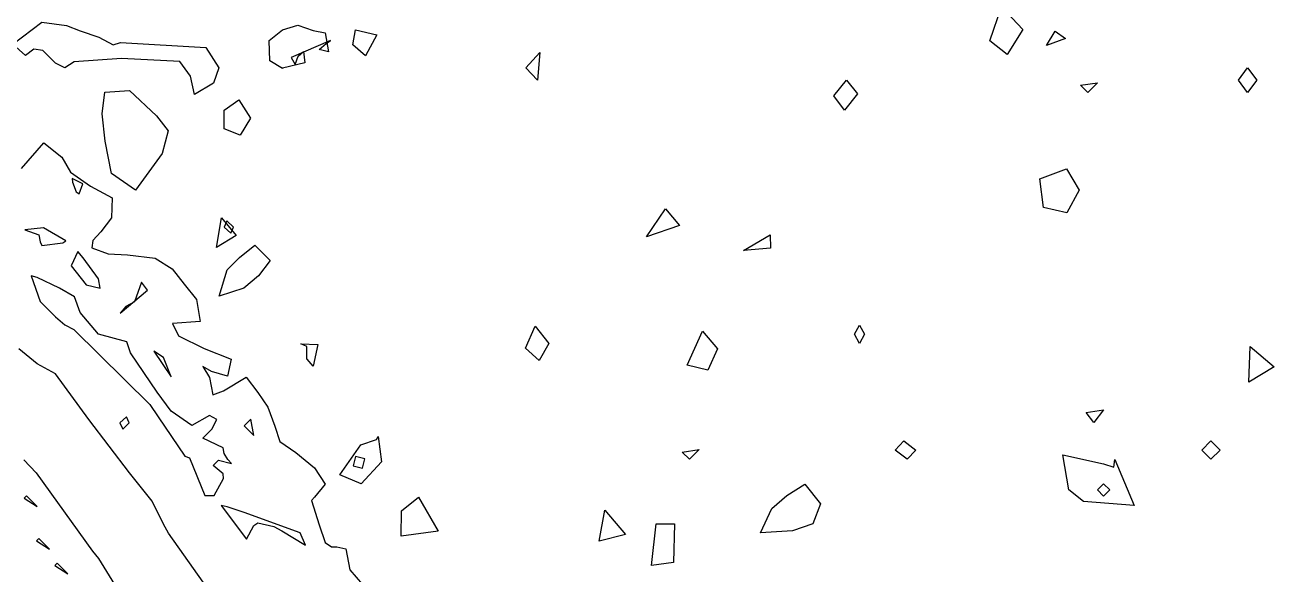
# Model space of a CAD drawing. Extents: x 0.2 to 67.3, y 0 to 43.3.
# Drawn here: x 29.69 to 36.37, y 22.95 to 25.89 of the extents above; entities that cross this region are included whole.
import ezdxf

# ---------------------------------------------------------------- set-up
doc = ezdxf.new("R2010")
doc.units = 0

msp = doc.modelspace()

# ---------------------------------------------------------------- linework, layer by layer
at = {"layer": 'Image'}
for p, q in [((34.850624, 25.805505), (34.913566, 25.98812)), ((34.913566, 25.98812), (35.027235, 25.866868)), ((29.620654, 25.787566), (29.77606, 25.9052)), ((29.77606, 25.9052), (29.907695, 25.887473)), ((29.907695, 25.887473), (29.981506, 25.859559)), ((31.064076, 25.864798), (31.146089, 25.889933)), ((31.146089, 25.889933), (31.228099, 25.860194)), ((29.981506, 25.859559), (30.081857, 25.824396)), ((30.081857, 25.824396), (30.158229, 25.783386)), ((30.993986, 25.807383), (31.064076, 25.864798)), ((30.997161, 25.698904), (30.993986, 25.807383)), ((31.228099, 25.860194), (31.293708, 25.847494)), ((31.293708, 25.847494), (31.310112, 25.746715)), ((31.441716, 25.783015), (31.455209, 25.865036)), ((31.455209, 25.865036), (31.569025, 25.837731)), ((31.569025, 25.837731), (31.509827, 25.725601)), ((35.027235, 25.866868), (34.944376, 25.731766)), ((35.154397, 25.779655), (35.200186, 25.856887)), ((35.255545, 25.817914), (35.154397, 25.779655)), ((35.200186, 25.856887), (35.255545, 25.817914)), ((29.6882, 25.725971), (29.620654, 25.787566)), ((29.733972, 25.761214), (29.6882, 25.725971)), ((29.781243, 25.753276), (29.733972, 25.761214)), ((29.850286, 25.685226), (29.781243, 25.753276)), ((30.158229, 25.783386), (30.197297, 25.79635)), ((30.197297, 25.79635), (30.653999, 25.76894)), ((30.653999, 25.76894), (30.724158, 25.660302)), ((31.322143, 25.806801), (31.110868, 25.715944)), ((31.148095, 25.722664), (31.177228, 25.747799)), ((31.177228, 25.747799), (31.184292, 25.68766)), ((31.260905, 25.759679), (31.299177, 25.791456)), ((31.310112, 25.746715), (31.260905, 25.759679)), ((31.299177, 25.791456), (31.322143, 25.806801)), ((31.509827, 25.725601), (31.44171, 25.783015)), ((31.44171, 25.783015), (31.441716, 25.783015)), ((32.366756, 25.660275), (32.441863, 25.742323)), ((32.441863, 25.742323), (32.429295, 25.594712)), ((34.944376, 25.731766), (34.850624, 25.805505)), ((34.850624, 25.805505), (34.850624, 25.805505)), ((35.154397, 25.779655), (35.154397, 25.779655)), ((29.899493, 25.660355), (29.850286, 25.685226)), ((29.9487, 25.693481), (29.899493, 25.660355)), ((30.202938, 25.711472), (29.9487, 25.693481)), ((30.51458, 25.694803), (30.202938, 25.711472)), ((30.571989, 25.616646), (30.51458, 25.694803)), ((31.064068, 25.657894), (30.997161, 25.698904)), ((31.184292, 25.68766), (31.0641, 25.658026)), ((31.110868, 25.715944), (31.133119, 25.67877)), ((31.133119, 25.67877), (31.148095, 25.722664)), ((30.59387, 25.518247), (30.571989, 25.616646)), ((30.724158, 25.660302), (30.695179, 25.578281)), ((31.0641, 25.658026), (31.064068, 25.657894)), ((32.366766, 25.660275), (32.366756, 25.660275)), ((32.429295, 25.594712), (32.366766, 25.660275)), ((36.18159, 25.594712), (36.230797, 25.660328)), ((36.230797, 25.660328), (36.280005, 25.594712)), ((30.695179, 25.578281), (30.593859, 25.518141)), ((34.016486, 25.509939), (34.084376, 25.594368)), ((34.084376, 25.594368), (34.141782, 25.520893)), ((35.336189, 25.568068), (35.427084, 25.581033)), ((35.375144, 25.529095), (35.336189, 25.568068)), ((35.336189, 25.568068), (35.336189, 25.568068)), ((35.427084, 25.581033), (35.375144, 25.529095)), ((36.230797, 25.529095), (36.18159, 25.594712)), ((36.18159, 25.594712), (36.18159, 25.594712)), ((36.280005, 25.594712), (36.230797, 25.529095)), ((30.098936, 25.415033), (30.113067, 25.530031)), ((30.113067, 25.530031), (30.244962, 25.538805)), ((30.244962, 25.538805), (30.390093, 25.403445)), ((30.593859, 25.518141), (30.59387, 25.518247)), ((30.753167, 25.433739), (30.830339, 25.489239)), ((30.830339, 25.489239), (30.894079, 25.390295)), ((34.0733, 25.434169), (34.016486, 25.510045)), ((34.016486, 25.510045), (34.016486, 25.509939)), ((34.141782, 25.520893), (34.0733, 25.434169)), ((30.115313, 25.267396), (30.098936, 25.415033)), ((30.752374, 25.333462), (30.753167, 25.433739)), ((30.390093, 25.403445), (30.452852, 25.322879)), ((30.894079, 25.390295), (30.838607, 25.300363)), ((30.452852, 25.322879), (30.421494, 25.201806)), ((30.838607, 25.300363), (30.7523, 25.333462)), ((30.7523, 25.333462), (30.752374, 25.333462)), ((29.668179, 25.121928), (29.786781, 25.259168)), ((29.786781, 25.259168), (29.883144, 25.182094)), ((30.149214, 25.095179), (30.115313, 25.267396)), ((29.883144, 25.182094), (29.92997, 25.10227)), ((30.421494, 25.201806), (30.277644, 25.004804)), ((29.92997, 25.10227), (30.036584, 25.027525)), ((30.149228, 25.095179), (30.149214, 25.095179)), ((30.277644, 25.004804), (30.149228, 25.095179)), ((35.118145, 25.065708), (35.261619, 25.119415)), ((35.261619, 25.119415), (35.328802, 25.005406)), ((29.996531, 25.03996), (29.938588, 25.0679)), ((29.938588, 25.0679), (29.940704, 25.048586)), ((29.940704, 25.048586), (29.960231, 24.996913)), ((29.976952, 24.985536), (29.996479, 25.039802)), ((29.996479, 25.039802), (29.996531, 25.03996)), ((30.036584, 25.027525), (30.153784, 24.964316)), ((35.138535, 24.912246), (35.118145, 25.065708)), ((35.328802, 25.005406), (35.263872, 24.883628)), ((29.960231, 24.996913), (29.976952, 24.985536)), ((30.153784, 24.964316), (30.149392, 24.857451)), ((33.01242, 24.755878), (33.11564, 24.905817)), ((33.11564, 24.905817), (33.190479, 24.815594)), ((35.263872, 24.883628), (35.138535, 24.912246)), ((35.138535, 24.912246), (35.138535, 24.912246)), ((30.149392, 24.857451), (30.091982, 24.781436)), ((30.711551, 24.697908), (30.738626, 24.857398)), ((30.738626, 24.857398), (30.816207, 24.762069)), ((30.767024, 24.8402), (30.752551, 24.807392)), ((30.752551, 24.807392), (30.787291, 24.774584)), ((30.801763, 24.807392), (30.767024, 24.8402)), ((30.787291, 24.774584), (30.801763, 24.807392)), ((30.801763, 24.807392), (30.801763, 24.807392)), ((33.190479, 24.815594), (33.01242, 24.755878)), ((29.78477, 24.803106), (29.686295, 24.793052)), ((29.686295, 24.793052), (29.760105, 24.766038)), ((29.760105, 24.766038), (29.768307, 24.728361)), ((29.904655, 24.734129), (29.78477, 24.803106)), ((30.091982, 24.781436), (30.049813, 24.735082)), ((30.816207, 24.762069), (30.711551, 24.697908)), ((33.01242, 24.755878), (33.01242, 24.755878)), ((33.531969, 24.682059), (33.674648, 24.766673)), ((33.674648, 24.766673), (33.677294, 24.694018)), ((29.768307, 24.728361), (29.777197, 24.709311)), ((29.777197, 24.709311), (29.888878, 24.72254)), ((29.888859, 24.722487), (29.904655, 24.734129)), ((29.888878, 24.72254), (29.888859, 24.722487)), ((29.968996, 24.676847), (29.933, 24.599112)), ((29.997039, 24.64261), (29.968996, 24.676847)), ((30.049813, 24.735082), (30.044019, 24.696003)), ((30.044019, 24.696003), (30.131585, 24.664861)), ((30.711551, 24.697908), (30.711551, 24.697908)), ((30.834566, 24.644303), (30.916582, 24.70992)), ((30.916582, 24.70992), (30.998592, 24.627899)), ((33.532014, 24.682112), (33.531969, 24.682059)), ((33.677294, 24.694018), (33.532014, 24.682112)), ((30.080597, 24.529633), (29.997039, 24.64261)), ((30.131585, 24.664861), (30.235799, 24.658247)), ((30.235799, 24.658247), (30.383421, 24.640784)), ((30.383421, 24.640784), (30.473633, 24.583714)), ((30.76896, 24.578686), (30.834566, 24.644303)), ((30.998592, 24.627899), (30.936806, 24.545878)), ((29.751281, 24.537359), (29.718981, 24.545561)), ((29.718981, 24.545561), (29.768186, 24.408374)), ((29.870619, 24.479971), (29.751281, 24.537359)), ((29.933, 24.599112), (30.01401, 24.497248)), ((30.473633, 24.583714), (30.539241, 24.502301)), ((30.725219, 24.436526), (30.76896, 24.578686)), ((30.936806, 24.545878), (30.857865, 24.480288)), ((29.95051, 24.433034), (29.870619, 24.479971)), ((30.01401, 24.497248), (30.089458, 24.48005)), ((30.089461, 24.48005), (30.080597, 24.529633)), ((30.089458, 24.48005), (30.089461, 24.48005)), ((30.309575, 24.512779), (30.272886, 24.406178)), ((30.342378, 24.468673), (30.309575, 24.512779)), ((30.539241, 24.502301), (30.604853, 24.419143)), ((30.857865, 24.480288), (30.725219, 24.436526)), ((29.768186, 24.408374), (29.850198, 24.327068)), ((29.980868, 24.349028), (29.95051, 24.433034)), ((30.19608, 24.346621), (30.342378, 24.468673)), ((30.272886, 24.406178), (30.225629, 24.381572)), ((30.342378, 24.468673), (30.342378, 24.468673)), ((30.604853, 24.419143), (30.624749, 24.301271)), ((30.725219, 24.436526), (30.725219, 24.436526)), ((30.079589, 24.23457), (29.980868, 24.349028)), ((30.225629, 24.381572), (30.19608, 24.346621)), ((29.850198, 24.327068), (29.899406, 24.283121)), ((29.899406, 24.283121), (29.948647, 24.258515)), ((30.624749, 24.301271), (30.475493, 24.290423)), ((30.475493, 24.290423), (30.507904, 24.224833)), ((32.364671, 24.157841), (32.417392, 24.276533)), ((32.417392, 24.276533), (32.491203, 24.184484)), ((34.125966, 24.233035), (34.153302, 24.282221)), ((34.153302, 24.282221), (34.180639, 24.233035)), ((29.948647, 24.258515), (30.354295, 23.856401)), ((30.230915, 24.192845), (30.079589, 24.23457)), ((30.507904, 24.224833), (30.645077, 24.156915)), ((33.230614, 24.067697), (33.313529, 24.249704)), ((33.313529, 24.249704), (33.393327, 24.154798)), ((34.153302, 24.183823), (34.125966, 24.233035)), ((34.125966, 24.233035), (34.125966, 24.233035)), ((34.180639, 24.233035), (34.153302, 24.183823)), ((29.751895, 24.074735), (29.653481, 24.154269)), ((30.251473, 24.133367), (30.230915, 24.192845)), ((30.428273, 24.108046), (30.376499, 24.142363)), ((30.376499, 24.142363), (30.467965, 24.004727)), ((30.645077, 24.156915), (30.790362, 24.100347)), ((31.195545, 24.167683), (31.162739, 24.182235)), ((31.162739, 24.182235), (31.254592, 24.177737)), ((31.195809, 24.099183), (31.195545, 24.167683)), ((31.254592, 24.177737), (31.228742, 24.062062)), ((32.438194, 24.092423), (32.364671, 24.157841)), ((32.364671, 24.157841), (32.364671, 24.157841)), ((32.491203, 24.184484), (32.438194, 24.092423)), ((33.393327, 24.154798), (33.34144, 24.039969)), ((36.237526, 23.976178), (36.244352, 24.166837)), ((36.244352, 24.166837), (36.372106, 24.058146)), ((29.85031, 24.020443), (29.751895, 24.074735)), ((30.39335, 23.922283), (30.251473, 24.133367)), ((30.467965, 24.004727), (30.428273, 24.108046)), ((30.428273, 24.108046), (30.428273, 24.108046)), ((30.790362, 24.100347), (30.771021, 24.009383)), ((31.195936, 24.099394), (31.195809, 24.099183)), ((31.228742, 24.062062), (31.195936, 24.099394)), ((30.02825, 23.776074), (29.85031, 24.020443)), ((30.684654, 24.034254), (30.637653, 24.060792)), ((30.637653, 24.060792), (30.673316, 24.001605)), ((30.771021, 24.009383), (30.684654, 24.034254)), ((30.748281, 23.930881), (30.870944, 24.002497)), ((30.870944, 24.002497), (30.93288, 23.921356)), ((33.34144, 24.039969), (33.230614, 24.067697)), ((33.230614, 24.067697), (33.230614, 24.067697)), ((36.372106, 24.058146), (36.237513, 23.976178)), ((30.673316, 24.001605), (30.691493, 23.90945)), ((36.237513, 23.976178), (36.237526, 23.976178)), ((30.469434, 23.821397), (30.39335, 23.922283)), ((30.691493, 23.90945), (30.748281, 23.930881)), ((30.93288, 23.921356), (30.985836, 23.842458)), ((30.354295, 23.856401), (30.398473, 23.79142)), ((30.57926, 23.743795), (30.469434, 23.821397)), ((30.985836, 23.842458), (31.023188, 23.740514)), ((35.367397, 23.814782), (35.460014, 23.828541)), ((35.408405, 23.760199), (35.367397, 23.814888)), ((35.367397, 23.814888), (35.367397, 23.814782)), ((35.460014, 23.828541), (35.408405, 23.760199)), ((30.24647, 23.490033), (30.02825, 23.776074)), ((30.229491, 23.791102), (30.194749, 23.758294)), ((30.194749, 23.758294), (30.209222, 23.725486)), ((30.209222, 23.725486), (30.243962, 23.758294)), ((30.243964, 23.758294), (30.229491, 23.791102)), ((30.243962, 23.758294), (30.243964, 23.758294)), ((30.398473, 23.79142), (30.542535, 23.579939)), ((30.673951, 23.798246), (30.57926, 23.743795)), ((30.713927, 23.777344), (30.673951, 23.798246)), ((30.685688, 23.72538), (30.713927, 23.777344)), ((30.894415, 23.777873), (30.85908, 23.742551)), ((30.85908, 23.742551), (30.911118, 23.690508)), ((30.894423, 23.777873), (30.894415, 23.777873)), ((30.911118, 23.690508), (30.894423, 23.777873)), ((31.023188, 23.740514), (31.050387, 23.658917)), ((30.637508, 23.676167), (30.685688, 23.72538)), ((30.746563, 23.623886), (30.637508, 23.676167)), ((31.483485, 23.640528), (31.567443, 23.670188)), ((31.567443, 23.670188), (31.577656, 23.685269)), ((31.577656, 23.685269), (31.595541, 23.548982)), ((30.752834, 23.594967), (30.746563, 23.623886)), ((31.050387, 23.658917), (31.136051, 23.599359)), ((31.372032, 23.479397), (31.483485, 23.640528)), ((33.20401, 23.602296), (33.294905, 23.61526)), ((33.20401, 23.602269), (33.20401, 23.602296)), ((33.242965, 23.563323), (33.20401, 23.602269)), ((33.294905, 23.61526), (33.242965, 23.563323)), ((34.344654, 23.612615), (34.390353, 23.661827)), ((34.409233, 23.563429), (34.344654, 23.612615)), ((34.344654, 23.612615), (34.344654, 23.612615)), ((34.390353, 23.661827), (34.454932, 23.612615)), ((34.454932, 23.612615), (34.409233, 23.563429)), ((35.984886, 23.612615), (36.034093, 23.661827)), ((36.034093, 23.563429), (35.984886, 23.612615)), ((35.984886, 23.612615), (35.984886, 23.612615)), ((36.034093, 23.661827), (36.0833, 23.612615)), ((36.0833, 23.612615), (36.034093, 23.563429)), ((29.679569, 23.560201), (29.74576, 23.49006)), ((30.542535, 23.579939), (30.567512, 23.572001)), ((30.567512, 23.572001), (30.649612, 23.369119)), ((30.69302, 23.530673), (30.722886, 23.558454)), ((30.722886, 23.558454), (30.791384, 23.540198)), ((30.772254, 23.561365), (30.752834, 23.594967)), ((30.791384, 23.540198), (30.772254, 23.561365)), ((31.136051, 23.599359), (31.236325, 23.51837)), ((31.455048, 23.578034), (31.443168, 23.527763)), ((31.505324, 23.566127), (31.455048, 23.578034)), ((31.595541, 23.548982), (31.486052, 23.432169)), ((31.493444, 23.515857), (31.505324, 23.566127)), ((31.505324, 23.566127), (31.505324, 23.566127)), ((35.273907, 23.399043), (35.240865, 23.587611)), ((35.240865, 23.587611), (35.458615, 23.538928)), ((35.458615, 23.538928), (35.514084, 23.521995)), ((35.514084, 23.521995), (35.520487, 23.563005)), ((35.520487, 23.563005), (35.624045, 23.315356)), ((29.74576, 23.49006), (30.048159, 23.071569)), ((30.366805, 23.338665), (30.24647, 23.490033)), ((30.747847, 23.485906), (30.69302, 23.530673)), ((30.74864, 23.461035), (30.747847, 23.485906)), ((31.236325, 23.51837), (31.293732, 23.430317)), ((31.372048, 23.47945), (31.372032, 23.479397)), ((31.486052, 23.432169), (31.372048, 23.47945)), ((31.443168, 23.527763), (31.493444, 23.515857)), ((30.698131, 23.369119), (30.748537, 23.461035)), ((30.748537, 23.461035), (30.74864, 23.461035)), ((31.293732, 23.430317), (31.236325, 23.361076)), ((33.764355, 23.368722), (33.860093, 23.430429)), ((33.860093, 23.430429), (33.944996, 23.324933)), ((35.460012, 23.431851), (35.427209, 23.399043)), ((35.492817, 23.399043), (35.460012, 23.431851)), ((29.694473, 23.368087), (29.68209, 23.355652)), ((29.68209, 23.355652), (29.751882, 23.310646)), ((29.751879, 23.310699), (29.694473, 23.368087)), ((30.428455, 23.215661), (30.366805, 23.338665)), ((30.649612, 23.369119), (30.698131, 23.369119)), ((31.236325, 23.361076), (31.219921, 23.342026)), ((31.219921, 23.342026), (31.260926, 23.211454)), ((31.70152, 23.286357), (31.79192, 23.360097)), ((31.79192, 23.360097), (31.897208, 23.177534)), ((33.683707, 23.300539), (33.764355, 23.368722)), ((35.351935, 23.336707), (35.273907, 23.399043)), ((35.351945, 23.336522), (35.351935, 23.336707)), ((35.624045, 23.315356), (35.351945, 23.336522)), ((35.427209, 23.399043), (35.460012, 23.366235)), ((35.460012, 23.366235), (35.492817, 23.399043)), ((35.492817, 23.399043), (35.492817, 23.399043)), ((29.751882, 23.310646), (29.751879, 23.310699)), ((30.768841, 23.309059), (30.735988, 23.315409)), ((30.735988, 23.315409), (30.872383, 23.136048)), ((30.859051, 23.27879), (30.768841, 23.309059)), ((31.160165, 23.17002), (30.859051, 23.27879)), ((31.700197, 23.150706), (31.70152, 23.286357)), ((32.759098, 23.12557), (32.789745, 23.289929)), ((32.789745, 23.289929), (32.900748, 23.161104)), ((33.62257, 23.169544), (33.683707, 23.300539)), ((33.944996, 23.324933), (33.903991, 23.218333)), ((30.453749, 23.167692), (30.428455, 23.215661)), ((30.872383, 23.136048), (30.911131, 23.208834)), ((30.911131, 23.208834), (30.93325, 23.223387)), ((30.93325, 23.223387), (31.01752, 23.202749)), ((31.01752, 23.202749), (31.061277, 23.17973)), ((31.260926, 23.211454), (31.293729, 23.117712)), ((33.040673, 22.993808), (33.064988, 23.218016)), ((33.064988, 23.218016), (33.163402, 23.218016)), ((33.163402, 23.218016), (33.157131, 23.011165)), ((33.903991, 23.218333), (33.795179, 23.180762)), ((29.760082, 23.138455), (29.747699, 23.12602)), ((29.817491, 23.081067), (29.760082, 23.138455)), ((30.670414, 22.862495), (30.453749, 23.167692)), ((31.061277, 23.17973), (31.187097, 23.102737)), ((31.187097, 23.102737), (31.160162, 23.170179)), ((31.160162, 23.170179), (31.160165, 23.17002)), ((31.700213, 23.150706), (31.700197, 23.150706)), ((31.897208, 23.177534), (31.700213, 23.150706)), ((32.900748, 23.161104), (32.759098, 23.12557)), ((33.795179, 23.180762), (33.62257, 23.16965)), ((33.62257, 23.16965), (33.62257, 23.169544)), ((29.747699, 23.12602), (29.817493, 23.081014)), ((29.817493, 23.081014), (29.817491, 23.081067)), ((30.048159, 23.071569), (30.079931, 23.032516)), ((31.293729, 23.117712), (31.327037, 23.094958)), ((31.327037, 23.094958), (31.355276, 23.094958)), ((31.355276, 23.094958), (31.403981, 23.08411)), ((31.403981, 23.08411), (31.424962, 22.970366)), ((32.759098, 23.12557), (32.759098, 23.12557)), ((29.858496, 23.007249), (29.846113, 22.994813)), ((29.915902, 22.949834), (29.858496, 23.007249)), ((30.079931, 23.032516), (30.378933, 22.546689)), ((33.157131, 23.011165), (33.040678, 22.993437)), ((29.846113, 22.994813), (29.915905, 22.949781)), ((29.915905, 22.949781), (29.915902, 22.949834)), ((31.424962, 22.970366), (31.493426, 22.893372)), ((33.040678, 22.993437), (33.040673, 22.993808))]:
    msp.add_line(p, q, dxfattribs=at)

doc.saveas('drawing.dxf')
